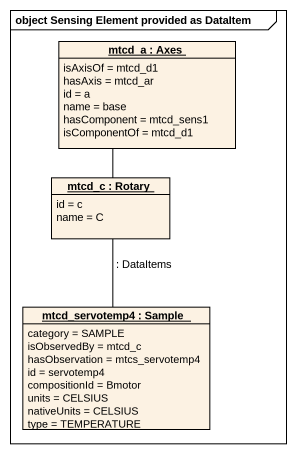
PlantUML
@startuml
mainframe object Sensing Element provided as DataItem
hide circle
hide empty members
object "mtcd_a : Axes" as mtcd_a {
  isAxisOf = mtcd_d1
  hasAxis = mtcd_ar
  id = a
  name = base
  hasComponent = mtcd_sens1
  isComponentOf = mtcd_d1
}
object "mtcd_c : Rotary" as mtcd_c {
  id = c
  name = C
}
object "mtcd_servotemp4 : Sample" as mtcd_servotemp4 {
  category = SAMPLE
  isObservedBy = mtcd_c
  hasObservation = mtcs_servotemp4
  id = servotemp4
  compositionId = Bmotor
  units = CELSIUS
  nativeUnits = CELSIUS
  type = TEMPERATURE
}
mtcd_a -- mtcd_c
mtcd_c -- mtcd_servotemp4 : : DataItems
@enduml
